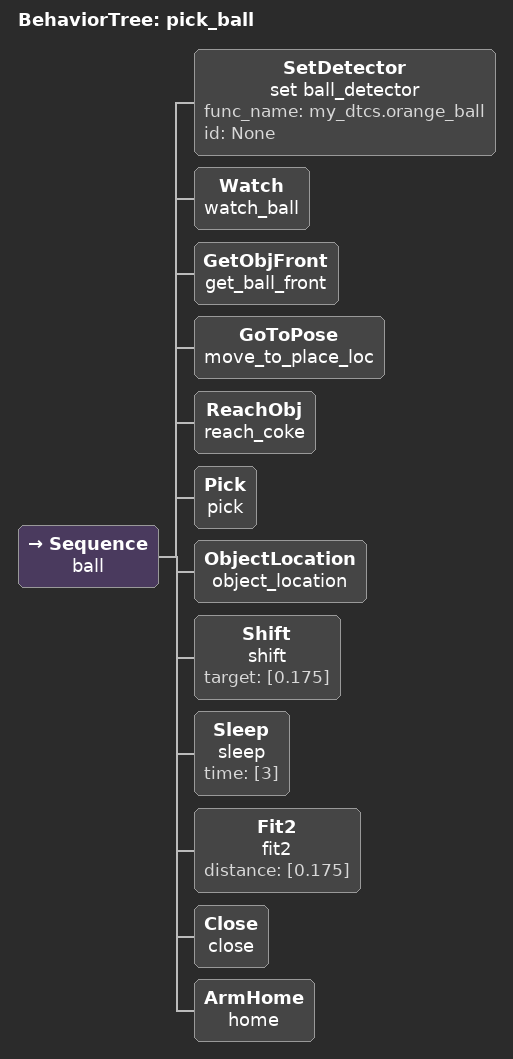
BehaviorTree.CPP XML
<root>
    <BehaviorTree ID="pick_ball">
    <Sequence name="ball">
        <SetDetector name="set ball_detector" func_name="my_dtcs.orange_ball" id="None"/>
        <Watch name="watch_ball"/>
        <GetObjFront name="get_ball_front"/>
        <GoToPose name="move_to_place_loc"/>
        <ReachObj name="reach_coke"/>
        <Pick name="pick"/>
        <ObjectLocation name="object_location"/>
        <Shift name="shift" target="[0.175]"/>
        <Sleep name="sleep" time="[3]"/>
        <Fit2 name="fit2" distance="[0.175]"/>
        <Close name="close"/>
        <ArmHome name="home"/>
    </Sequence>
    </BehaviorTree>
</root>
